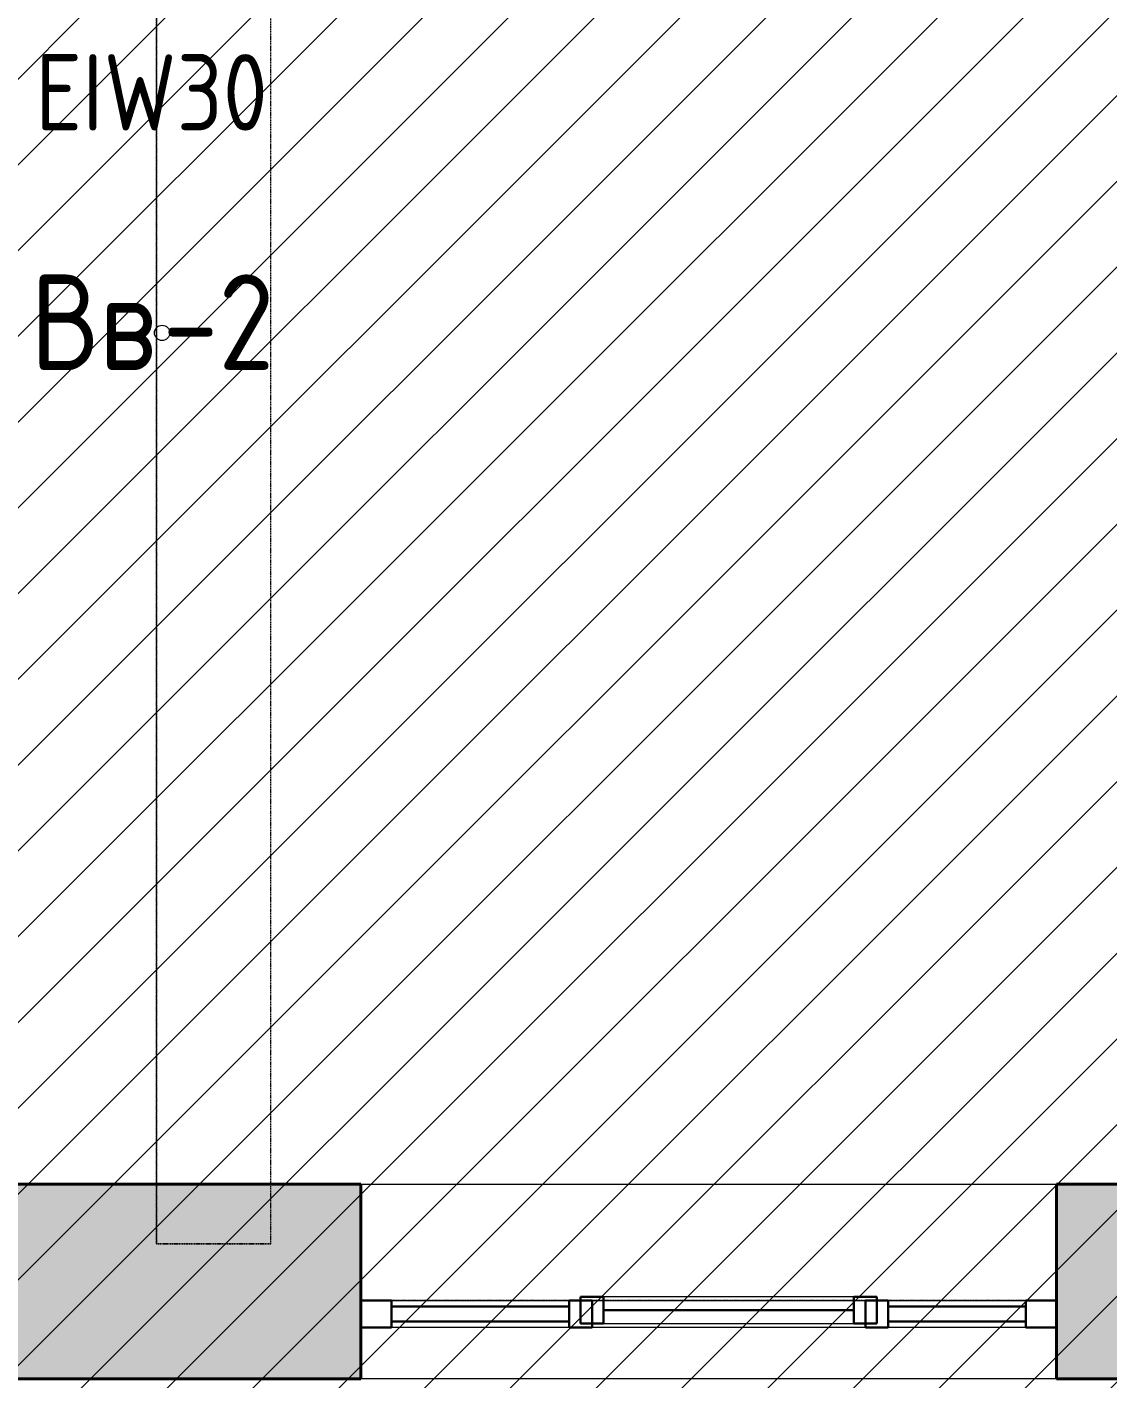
# Model space of a CAD drawing. Header units: millimetres. Extents: x -11886 to 379896, y -8130 to 47743.
# Drawn here: x 19070 to 21898, y 2186 to 5725 of the extents above; entities that cross this region are included whole.
import ezdxf

# ---------------------------------------------------------------- set-up
doc = ezdxf.new("R2010")
doc.units = ezdxf.units.MM
doc.linetypes.add('ADSK_Сверху', pattern=[4.5, 3, -1.5])
doc.linetypes.add('ADSK_Снесено', pattern=[4.5, 3, -1.5])
for name, color, linetype, lineweight, true_color in [('_ Окна', 5, 'Continuous', 30, 0x0000ff), ('Витраж', 5, 'Continuous', 18, 0x0000ff), ('Окна', 5, 'Continuous', 18, 0x0000ff), ('Панели витража', 5, 'Continuous', 18, 0x0000ff), ('Стены наружные', 1, 'ADSK_Снесено', 18, 0xff0000)]:
    doc.layers.add(name, color=color, linetype=linetype, lineweight=lineweight, true_color=true_color)
doc.layers.add('Каркас', color=7, linetype='Continuous', lineweight=18)
doc.layers.add('Марки', color=7, linetype='Continuous', lineweight=20)
doc.styles.add('GOST Common_1', font='GOST_Common.ttf', dxfattribs={"width": 0.9, "height": 200})
doc.styles.add('GOST Common_2', font='GOST_Common.ttf', dxfattribs={"width": 0.9, "height": 250})

# ---------------------------------------------------------------- blocks, each defined once
blk = doc.blocks.new('Прямоугольный импост - 70х20_60мм-1427834-01 План 1-го этажа маркировочный')
at = {"layer": 'Витраж', "color": 161, "linetype": 'ADSK_Сверху', "true_color": 0xaaaaff}
for p, q in [((19943.7, 2391.5), (19943.7, 2321.5)), ((20023.7, 2391.5), (19943.7, 2391.5)), ((20518.7, 2391.5), (20488.7, 2391.5)), ((20023.7, 2321.5), (19943.7, 2321.5)), ((20518.7, 2321.5), (20488.7, 2321.5))]:
    blk.add_line(p, q, dxfattribs=at)
blk = doc.blocks.new('Прямоугольный импост - 70х20_60мм-1427366-01 План 1-го этажа маркировочный')
at = {"layer": 'Витраж', "color": 161, "linetype": 'ADSK_Сверху', "true_color": 0xaaaaff}
for p, q in [((-80, 35), (0, 35)), ((0, 35), (0, -35)), ((0, -35), (-80, -35))]:
    blk.add_line(p, q, dxfattribs=at)
blk = doc.blocks.new('Прямоугольный импост - 70х20_60мм-1427367-01 План 1-го этажа маркировочный')
at = {"layer": 'Витраж', "color": 161, "linetype": 'ADSK_Сверху', "true_color": 0xaaaaff}
for p, q in [((0, 35), (-80, 35)), ((0, -35), (0, 35)), ((-80, -35), (0, -35))]:
    blk.add_line(p, q, dxfattribs=at)
blk = doc.blocks.new('Прямоугольный импост - 70х20_60мм-1261975-01 План 1-го этажа маркировочный')
at = {"layer": 'Витраж', "color": 161, "linetype": 'ADSK_Сверху', "true_color": 0xaaaaff}
for p, q in [((20548.7, 2391.5), (20518.7, 2391.5)), ((21293.7, 2391.5), (21263.7, 2391.5)), ((20548.7, 2321.5), (20518.7, 2321.5)), ((21293.7, 2321.5), (21263.7, 2321.5))]:
    blk.add_line(p, q, dxfattribs=at)
blk = doc.blocks.new('Прямоугольный импост - 70х20_60мм-1225113-01 План 1-го этажа маркировочный')
at = {"layer": 'Витраж', "color": 161, "linetype": 'ADSK_Сверху', "true_color": 0xaaaaff}
for p, q in [((-6006, 10091.9), (-6006, 10121.9)), ((-5936, 10091.9), (-5936, 10121.9)), ((-6006, 9651.9), (-6006, 9731.9)), ((-5936, 9651.9), (-5936, 9731.9)), ((-6006, 9651.9), (-5936, 9651.9))]:
    blk.add_line(p, q, dxfattribs=at)
blk = doc.blocks.new('Прямоугольный импост - 70х60мм-1427364-01 План 1-го этажа маркировочный')
at = {"layer": 'Витраж', "color": 161, "linetype": 'ADSK_Сверху', "true_color": 0xaaaaff}
for p, q in [((-30, 35), (30, 35)), ((30, -35), (-30, -35))]:
    blk.add_line(p, q, dxfattribs=at)
blk = doc.blocks.new('Прямоугольный импост - 70х60мм-1427836-01 План 1-го этажа маркировочный')
at = {"layer": 'Витраж', "color": 161, "linetype": 'ADSK_Сверху', "true_color": 0xaaaaff}
for p, q in [((20023.7, 2391.5), (20023.7, 2321.5)), ((20488.7, 2391.5), (20023.7, 2391.5)), ((20488.7, 2321.5), (20488.7, 2391.5)), ((20488.7, 2321.5), (20023.7, 2321.5))]:
    blk.add_line(p, q, dxfattribs=at)
blk = doc.blocks.new('Прямоугольный импост - 70х60мм-1225009-01 План 1-го этажа маркировочный')
at = {"layer": 'Витраж', "color": 161, "linetype": 'ADSK_Сверху', "true_color": 0xaaaaff}
for p, q in [((-5936, 11391.9), (-6006, 11391.9)), ((-6006, 11031.9), (-6006, 11391.9)), ((-5936, 11031.9), (-5936, 11391.9)), ((-6006, 11031.9), (-5936, 11031.9))]:
    blk.add_line(p, q, dxfattribs=at)
blk = doc.blocks.new('Прямоугольный импост - 70х60мм-1261977-01 План 1-го этажа маркировочный')
at = {"layer": 'Витраж', "color": 161, "linetype": 'ADSK_Сверху', "true_color": 0xaaaaff}
for p, q in [((20548.7, 2391.5), (20548.7, 2321.5)), ((21263.7, 2391.5), (20548.7, 2391.5)), ((21263.7, 2321.5), (21263.7, 2391.5)), ((21263.7, 2321.5), (20548.7, 2321.5))]:
    blk.add_line(p, q, dxfattribs=at)
blk = doc.blocks.new('Системная панель - _AR_Стекло_40мм_привязка по центру-1262001-01 План 1-го этажа маркировочный')
at = {"layer": 'Панели витража', "lineweight": 30}
for p, q in [((180, 20), (-180, 20)), ((-180, 20), (-180, -20)), ((180, -20), (180, 20)), ((-180, -20), (180, -20))]:
    blk.add_line(p, q, dxfattribs=at)
blk = doc.blocks.new('Прямоугольный импост - 70х20_60мм-1262002-01 План 1-го этажа маркировочный')
at = {"layer": 'Витраж', "lineweight": 30}
for p, q in [((-80, 35), (0, 35)), ((-80, -35), (-80, 35)), ((0, 35), (0, -35)), ((0, -35), (-80, -35))]:
    blk.add_line(p, q, dxfattribs=at)
blk = doc.blocks.new('Прямоугольный импост - 70х20_60мм-1262003-01 План 1-го этажа маркировочный')
at = {"layer": 'Витраж', "lineweight": 30}
for p, q in [((0, 35), (-80, 35)), ((-80, 35), (-80, -35)), ((0, -35), (0, 35)), ((-80, -35), (0, -35))]:
    blk.add_line(p, q, dxfattribs=at)
blk = doc.blocks.new('Системная панель - _AR_Стекло_40мм_привязка по центру-1427838-01 План 1-го этажа маркировочный')
at = {"layer": 'Панели витража', "lineweight": 30}
for p, q in [((232.5, 20), (-232.5, 20)), ((-232.5, 20), (-232.5, -20)), ((232.5, -20), (232.5, 20)), ((-232.5, -20), (232.5, -20))]:
    blk.add_line(p, q, dxfattribs=at)
blk = doc.blocks.new('Витраж-тент со смещением вовне - 60мм 30 сдвиг-1466957-01 План 1-го этажа маркировочный')
at = {"layer": '_ Окна'}
for p, q in [((-387.5, 25), (-387.5, -45)), ((-387.5, 25), (-327.5, 25)), ((-387.5, -45), (-387.5, 25)), ((-327.5, 25), (-327.5, -45)), ((387.5, 25), (327.5, 25)), ((327.5, 25), (327.5, -45)), ((387.5, -45), (387.5, 25)), ((387.5, -45), (387.5, 25)), ((-327.5, -10), (327.5, -10)), ((-327.5, -45), (-387.5, -45)), ((327.5, -45), (387.5, -45))]:
    blk.add_line(p, q, dxfattribs=at)
at = {"layer": 'Окна'}
for p, q in [((327.5, 25), (-327.5, 25)), ((-327.5, -45), (327.5, -45))]:
    blk.add_line(p, q, dxfattribs=at)
blk = doc.blocks.new('Прямоугольный импост - 70х60мм-V37-01 План 1-го этажа маркировочный')
at = {"layer": 'Витраж'}
for p, q in [((-6006, 9731.9), (-6006, 10091.9)), ((-5936, 10091.9), (-5936, 9731.9))]:
    blk.add_line(p, q, dxfattribs=at)
blk = doc.blocks.new('Прямоугольный импост - 70х60мм-V178-01 План 1-го этажа маркировочный')
at = {"layer": 'Витраж'}
for p, q in [((20023.7, 2391.5), (20488.7, 2391.5)), ((20488.7, 2321.5), (20023.7, 2321.5))]:
    blk.add_line(p, q, dxfattribs=at)
blk = doc.blocks.new('Прямоугольный импост - 70х60мм-1262000-01 План 1-го этажа маркировочный')
at = {"layer": 'Витраж', "lineweight": 30}
for p, q in [((-30, 35), (30, 35)), ((-30, -35), (-30, 35)), ((30, 35), (30, -35)), ((30, -35), (-30, -35))]:
    blk.add_line(p, q, dxfattribs=at)
blk = doc.blocks.new('Прямоугольный импост - 70х60мм-V179-01 План 1-го этажа маркировочный')
at = {"layer": 'Витраж'}
for p, q in [((20548.7, 2391.5), (21263.7, 2391.5)), ((21263.7, 2321.5), (20548.7, 2321.5))]:
    blk.add_line(p, q, dxfattribs=at)
blk = doc.blocks.new('ADSK_Марка_Стена - Экземпляр_ADSK_Позиция-74353-01 План 1-го этажа маркировочный')
at = {"layer": 'Марки', "lineweight": 9}
blk.add_circle((0, 0), 0.2, dxfattribs=at)

msp = doc.modelspace()

# ---------------------------------------------------------------- hatches: boundary and pattern name
at = {"lineweight": 13, "true_color": 0x636466, "transparency": 33554559}
h = msp.add_hatch(dxfattribs=at)
h.set_pattern_fill('ANSI31', color=251, scale=50)
h.set_pattern_definition([(45, (0, 84876.59), (-112.2532, 112.2532), [])])
h.paths.add_polyline_path([(49933.4, 8532.3), (56213.95, 8532.3), (56032.62, 43759.21), (46033.21, 43759.21), (46033.21, 20934.06), (46719.85, 20904.57), (46719.85, 10918.4), (782.6, 10918.4), (771.13, 8529.25), (290.5, 8529.25), (290.5, 306.79), (8273, 272.02), (8273, 2186.48), (18972.64, 2186.48), (18972.64, -2732.57), (31336.4, -2732.57), (31336.4, 2185.74), (42036.93, 2106.79), (42036.93, 150.23), (49933.4, 150.23)])
at = {"layer": 'Стены наружные', "linetype": 'Continuous', "true_color": 0xc0c0c0}
h = msp.add_hatch(color=9, dxfattribs=at)
h.paths.add_polyline_path([(41519.93, 2186.48), (42036.93, 2186.48), (42036.93, 2696.48), (41519.93, 2696.48), (41519.93, 2322.96)])
h.paths.add_polyline_path([(38947.97, 2186.48), (39699.93, 2186.48), (39699.93, 2696.48), (38672.85, 2696.48), (38672.85, 2186.48)])
h.paths.add_polyline_path([(36852.85, 2186.48), (36852.85, 2696.48), (35863.53, 2696.48), (35863.53, 2186.48), (36718.5, 2186.48)])
h.paths.add_polyline_path([(34043.53, 2186.48), (34043.53, 2696.48), (33055.97, 2696.48), (33055.97, 2186.48), (33296.27, 2186.48)])
h.paths.add_polyline_path([(30252.67, 2186.48), (31235.97, 2186.48), (31235.97, 2696.48), (30252.67, 2696.48), (30252.67, 2400.22)])
h.paths.add_polyline_path([(28432.67, 2186.48), (28432.67, 2696.48), (27452.43, 2696.48), (27452.43, 2186.48), (28180.43, 2186.48)])
h.paths.add_polyline_path([(22226.96, 2186.48), (22792.43, 2186.48), (22792.43, 2696.48), (21763.73, 2696.48), (21763.73, 2186.48), (22064.43, 2186.48)])
h.paths.add_polyline_path([(25752.43, 2186.48), (25752.43, 2696.48), (24492.43, 2696.48), (24492.43, 2186.48)])
h.paths.add_polyline_path([(16107.48, 2186.48), (17097.66, 2186.48), (17097.66, 2696.48), (16107.48, 2696.48), (16107.48, 2602.68)])
h.paths.add_polyline_path([(19943.73, 2186.48), (19943.73, 2696.48), (18917.66, 2696.48), (18917.66, 2186.48), (18972.64, 2186.48)])
h.paths.add_polyline_path([(13865.31, 2186.48), (14287.48, 2186.48), (14287.48, 2696.48), (13310.86, 2696.48), (13310.86, 2186.48)])
h.paths.add_polyline_path([(11490.86, 2186.48), (11490.86, 2696.48), (10515.87, 2696.48), (10515.87, 2186.48)])
h.paths.add_polyline_path([(8273, 2186.48), (8695.87, 2186.48), (8695.87, 2696.48), (8273, 2696.48), (8273, 2599.37)])

# ---------------------------------------------------------------- linework, layer by layer
at = {"layer": 'Каркас', "color": 253, "linetype": 'ADSK_Сверху', "true_color": 0xb2b2b2}
for p, q in [((19408.48, 8927), (19408.48, 2540.02)), ((19708.48, 2540.02), (19708.48, 8927)), ((19708.48, 2540.02), (19408.48, 2540.02))]:
    msp.add_line(p, q, dxfattribs=at)
at = {"layer": 'Каркас', "color": 253, "linetype": 'ADSK_Сверху', "true_color": 0xaaaaaa}
for p, q in [((19408.48, 2540.02), (19408.48, 8927)), ((19708.48, 2540.02), (19708.48, 8927)), ((19408.48, 2540.02), (19708.48, 2540.02))]:
    msp.add_line(p, q, dxfattribs=at)
at = {"layer": 'Стены наружные', "color": 18, "linetype": 'Continuous', "lineweight": 40, "true_color": 0x000000}
for p, q in [((19943.73, 2696.48), (19037.66, 2696.48)), ((19943.73, 2186.48), (19943.73, 2696.48)), ((22792.43, 2696.48), (21763.73, 2696.48)), ((21763.73, 2696.48), (21763.73, 2186.48)), ((18917.66, 2186.48), (19943.73, 2186.48)), ((21763.73, 2186.48), (22792.43, 2186.48))]:
    msp.add_line(p, q, dxfattribs=at)
at = {"layer": 'Стены наружные', "color": 18, "linetype": 'Continuous', "true_color": 0x000000}
for p, q in [((19943.73, 2696.48), (21763.73, 2696.48)), ((21763.73, 2186.48), (19943.73, 2186.48))]:
    msp.add_line(p, q, dxfattribs=at)

# ---------------------------------------------------------------- block references
at = {"layer": '_ Окна', "rotation": 180}
msp.add_blockref('Витраж-тент со смещением вовне - 60мм 30 сдвиг-1466957-01 План 1-го этажа маркировочный', (20906.23, 2356.48), dxfattribs=at)
at = {"layer": 'Витраж', "color": 161, "linetype": 'ADSK_Сверху', "true_color": 0xaaaaff}
for name, p in [('Прямоугольный импост - 70х20_60мм-1427834-01 План 1-го этажа маркировочный', (0, 0)), ('Прямоугольный импост - 70х60мм-1427836-01 План 1-го этажа маркировочный', (0, 0)), ('Прямоугольный импост - 70х20_60мм-1261975-01 План 1-го этажа маркировочный', (0, 0)), ('Прямоугольный импост - 70х60мм-1261977-01 План 1-го этажа маркировочный', (0, 0)), ('Прямоугольный импост - 70х20_60мм-1427367-01 План 1-го этажа маркировочный', (21763.73, 2356.48))]:
    msp.add_blockref(name, p, dxfattribs=at)
at = {"layer": 'Витраж', "color": 161, "linetype": 'ADSK_Сверху', "true_color": 0xaaaaff, "extrusion": (0, 0, -1)}
for name, p in [('Прямоугольный импост - 70х20_60мм-1427366-01 План 1-го этажа маркировочный', (-19943.73, 2356.48)), ('Прямоугольный импост - 70х60мм-1427364-01 План 1-го этажа маркировочный', (-20518.73, 2356.48)), ('Прямоугольный импост - 70х60мм-1427364-01 План 1-го этажа маркировочный', (-21293.73, 2356.48))]:
    msp.add_blockref(name, p, dxfattribs=at)
at = {"layer": 'Витраж', "extrusion": (0, 0, -1)}
for name, p in [('Прямоугольный импост - 70х20_60мм-1262002-01 План 1-го этажа маркировочный', (-19943.73, 2356.48)), ('Прямоугольный импост - 70х60мм-1262000-01 План 1-го этажа маркировочный', (-20518.73, 2356.48)), ('Прямоугольный импост - 70х60мм-1262000-01 План 1-го этажа маркировочный', (-21293.73, 2356.48))]:
    msp.add_blockref(name, p, dxfattribs=at)
at = {"layer": 'Витраж'}
for name, p in [('Прямоугольный импост - 70х60мм-V178-01 План 1-го этажа маркировочный', (0, 0)), ('Прямоугольный импост - 70х60мм-V179-01 План 1-го этажа маркировочный', (0, 0)), ('Прямоугольный импост - 70х20_60мм-1262003-01 План 1-го этажа маркировочный', (21763.73, 2356.48))]:
    msp.add_blockref(name, p, dxfattribs=at)
at = {"layer": 'Витраж', "color": 161, "linetype": 'ADSK_Сверху', "true_color": 0xaaaaff}
for name, p, rotation in [('Прямоугольный импост - 70х20_60мм-1225113-01 План 1-го этажа маркировочный', (31415.66, 8327.52), 90.00000000000014), ('Прямоугольный импост - 70х60мм-1225009-01 План 1-го этажа маркировочный', (32715.66, 8327.52), 90)]:
    msp.add_blockref(name, p, dxfattribs=dict(at, rotation=rotation))
at = {"layer": 'Витраж', "rotation": 90.00000000000014}
msp.add_blockref('Прямоугольный импост - 70х60мм-V37-01 План 1-го этажа маркировочный', (31415.66, 8327.52), dxfattribs=at)
at = {"layer": 'Марки', "xscale": 99.99999999999993, "yscale": 99.99999999999993, "zscale": 99.99999999999993}
msp.add_blockref('ADSK_Марка_Стена - Экземпляр_ADSK_Позиция-74353-01 План 1-го этажа маркировочный', (19423.5, 4924.63), dxfattribs=at)
at = {"layer": 'Панели витража', "rotation": 180}
for name, p in [('Системная панель - _AR_Стекло_40мм_привязка по центру-1427838-01 План 1-го этажа маркировочный', (20256.23, 2356.48)), ('Системная панель - _AR_Стекло_40мм_привязка по центру-1262001-01 План 1-го этажа маркировочный', (21503.73, 2356.48))]:
    msp.add_blockref(name, p, dxfattribs=at)

# ---------------------------------------------------------------- texts
at = {"layer": 'Марки', "lineweight": 9, "attachment_point": 1}
for s, insert, char_height, width, style in [('EIW30', (19091.57, 5654.26), 200, 779.2402, 'GOST Common_1'), ('Вв', (19079.42, 5077.61), 250, 418.4809, 'GOST Common_2'), ('-2', (19424.7, 5077.61), 250, 389.6201, 'GOST Common_2')]:
    msp.add_mtext(s, dxfattribs=dict(at, insert=insert, char_height=char_height, width=width, style=style))

doc.saveas('drawing.dxf')
